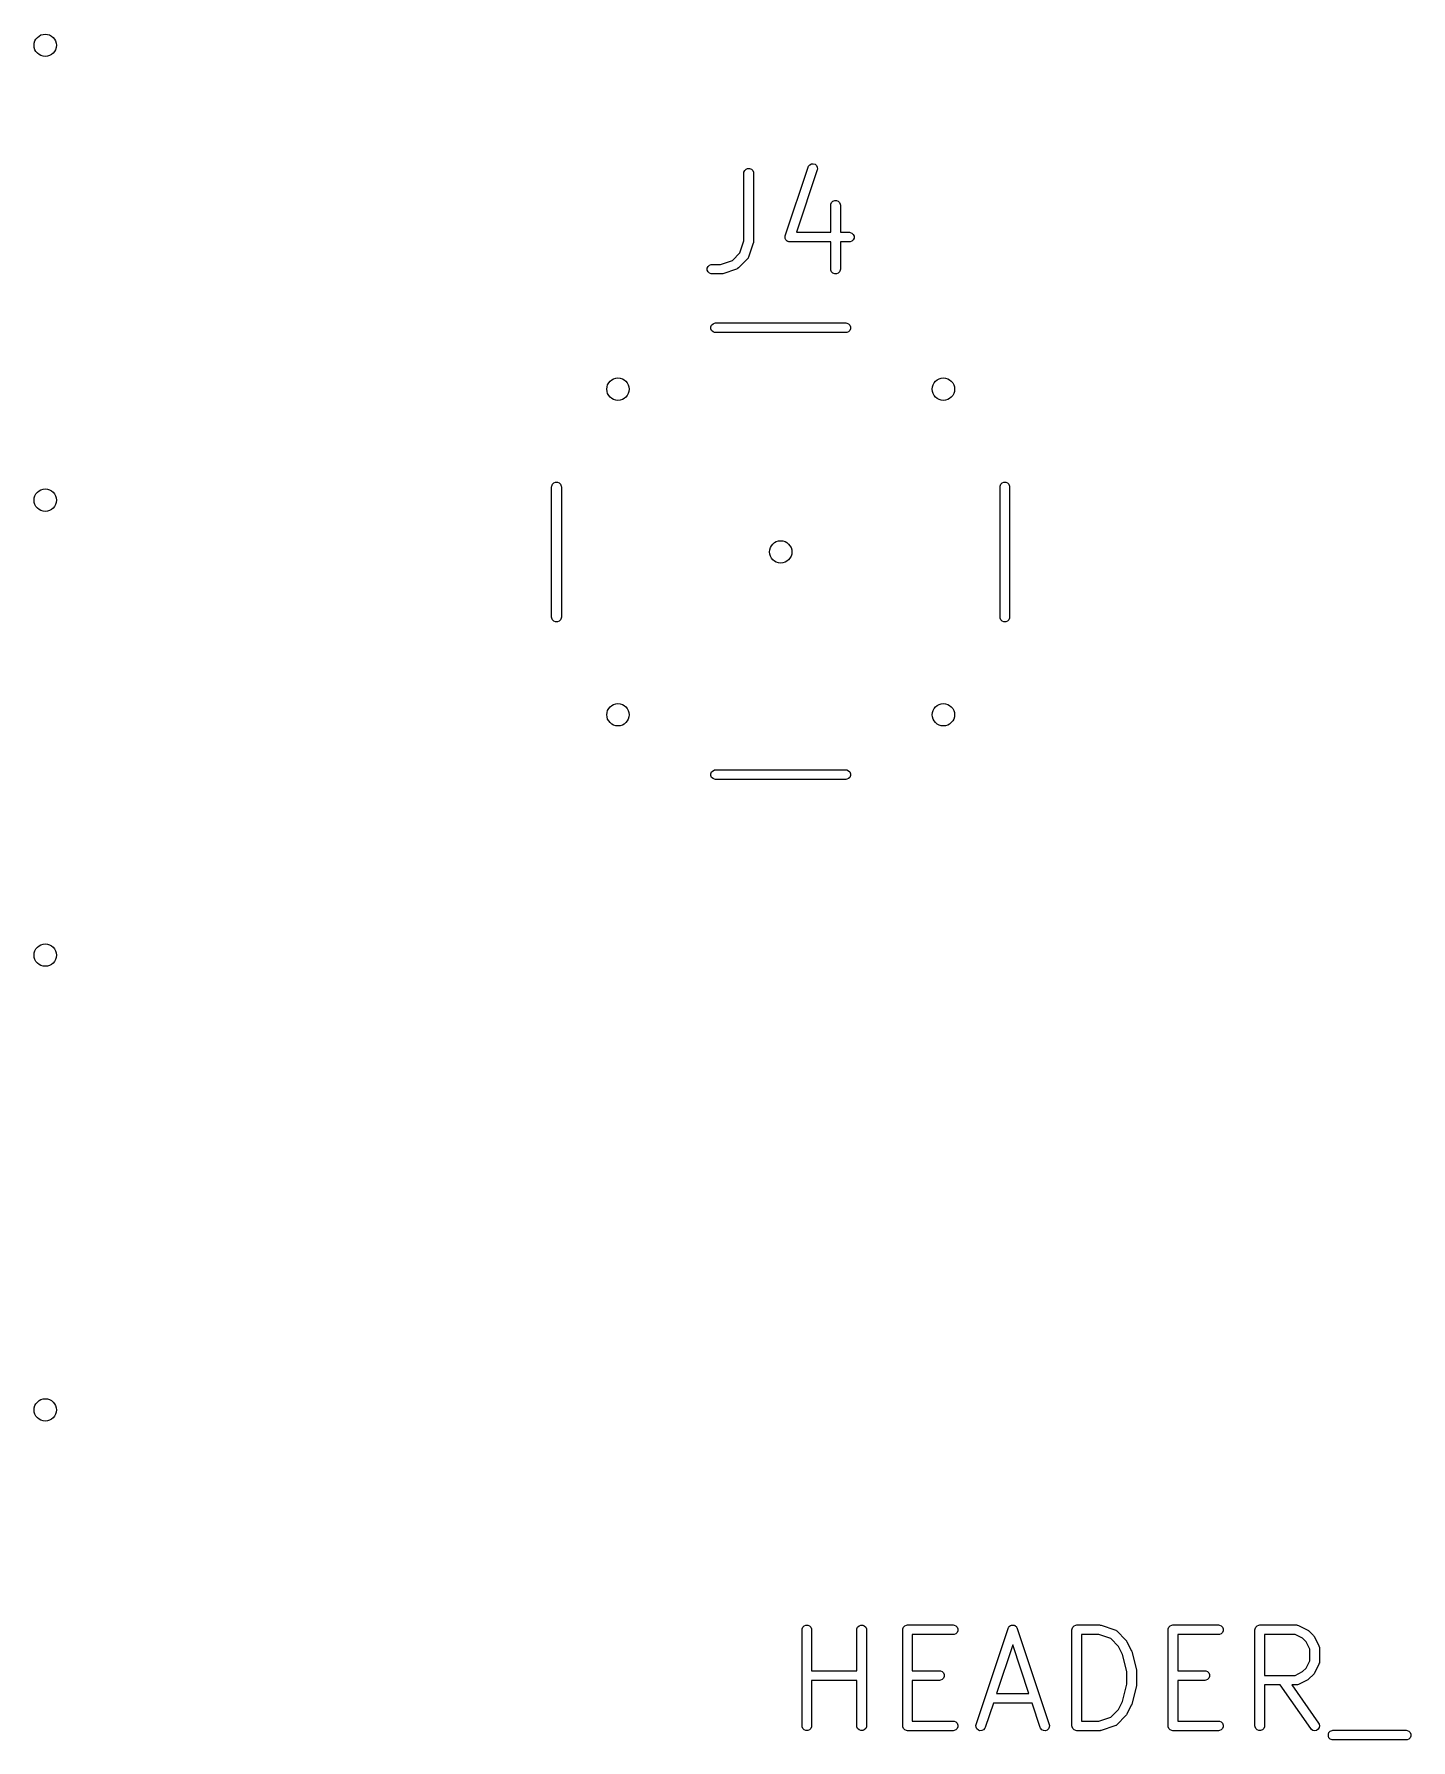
# Model space of a CAD drawing. Extents: x 4.93 to 6.61, y -4.97 to -3.92.
# Drawn here: x 4.925 to 5.772, y -4.971 to -3.922 of the extents above; entities that cross this region are included whole.
import ezdxf

# ---------------------------------------------------------------- set-up
doc = ezdxf.new("R2010")
doc.units = 0
doc.header["$MEASUREMENT"] = 0
doc.layers.add('BLACK', color=7, linetype='CONTINUOUS')

msp = doc.modelspace()

# ---------------------------------------------------------------- linework, layer by layer
at = {"layer": 'BLACK', "linetype": 'CONTINUOUS'}
for p, q in [((5.4012, -4.0041), (5.4014, -4.0035)), ((5.4014, -4.0035), (5.4022, -4.0027)), ((5.4022, -4.0027), (5.4032, -4.0022)), ((5.4032, -4.0022), (5.4043, -4.0021)), ((5.4043, -4.0021), (5.4054, -4.0024)), ((5.4054, -4.0024), (5.4063, -4.0032)), ((5.4063, -4.0032), (5.4068, -4.0042)), ((5.3617, -4.0072), (5.3622, -4.0062)), ((5.3617, -4.0078), (5.3617, -4.0072)), ((5.3617, -4.0495), (5.3617, -4.0078)), ((5.3622, -4.0062), (5.363, -4.0054)), ((5.363, -4.0054), (5.364, -4.0049)), ((5.364, -4.0049), (5.3652, -4.0049)), ((5.3652, -4.0049), (5.3663, -4.0054)), ((5.3663, -4.0054), (5.3671, -4.0062)), ((5.3671, -4.0062), (5.3675, -4.0072)), ((5.3675, -4.0072), (5.3676, -4.0078)), ((5.3676, -4.0078), (5.3676, -4.05)), ((5.3871, -4.0463), (5.4012, -4.0041)), ((5.4068, -4.0059), (5.394, -4.0442)), ((5.4068, -4.0042), (5.4069, -4.0054)), ((5.4069, -4.0054), (5.4068, -4.0059)), ((5.4164, -4.025), (5.4175, -4.0246)), ((5.4175, -4.0246), (5.4186, -4.0246)), ((5.4186, -4.0246), (5.4197, -4.025)), ((5.4151, -4.0269), (5.4156, -4.0259)), ((5.4151, -4.0275), (5.4151, -4.0269)), ((5.4151, -4.0442), (5.4151, -4.0275)), ((5.4156, -4.0259), (5.4164, -4.025)), ((5.4197, -4.025), (5.4205, -4.0259)), ((5.4205, -4.0259), (5.4209, -4.0269)), ((5.4209, -4.0269), (5.421, -4.0275)), ((5.421, -4.0275), (5.421, -4.0442)), ((5.394, -4.0442), (5.4151, -4.0442)), ((5.421, -4.0442), (5.4265, -4.0442)), ((5.4265, -4.0442), (5.4271, -4.0443)), ((5.4271, -4.0443), (5.4281, -4.0447)), ((5.4281, -4.0447), (5.4289, -4.0455)), ((5.4289, -4.0455), (5.4294, -4.0466)), ((5.3592, -4.0568), (5.3617, -4.0495)), ((5.3674, -4.0509), (5.3646, -4.0594)), ((5.3675, -4.0506), (5.3674, -4.0509)), ((5.3676, -4.05), (5.3675, -4.0503)), ((5.3675, -4.0503), (5.3675, -4.0504)), ((5.3675, -4.0504), (5.3675, -4.0505)), ((5.3675, -4.0505), (5.3675, -4.0506)), ((5.3675, -4.0506), (5.3675, -4.0506)), ((5.387, -4.0466), (5.3871, -4.0465)), ((5.387, -4.0467), (5.387, -4.0466)), ((5.387, -4.0468), (5.387, -4.0467)), ((5.387, -4.0473), (5.387, -4.0468)), ((5.387, -4.0478), (5.387, -4.0473)), ((5.3871, -4.0479), (5.387, -4.0478)), ((5.3871, -4.0465), (5.3871, -4.0463)), ((5.3871, -4.048), (5.3871, -4.0479)), ((5.3873, -4.0484), (5.3871, -4.048)), ((5.3875, -4.0488), (5.3873, -4.0484)), ((5.3875, -4.0489), (5.3875, -4.0488)), ((5.3876, -4.049), (5.3875, -4.0489)), ((5.3879, -4.0493), (5.3876, -4.049)), ((5.3883, -4.0496), (5.3879, -4.0493)), ((5.3884, -4.0497), (5.3883, -4.0496)), ((5.3885, -4.0498), (5.3884, -4.0497)), ((5.3889, -4.0499), (5.3885, -4.0498)), ((5.3893, -4.0501), (5.3889, -4.0499)), ((5.3895, -4.0501), (5.3893, -4.0501)), ((5.3896, -4.0501), (5.3895, -4.0501)), ((5.3899, -4.0501), (5.3896, -4.0501)), ((5.3896, -4.0501), (5.3896, -4.0501)), ((5.4151, -4.0501), (5.3899, -4.0501)), ((5.4151, -4.0669), (5.4151, -4.0501)), ((5.4265, -4.0501), (5.421, -4.0501)), ((5.421, -4.0501), (5.421, -4.0669)), ((5.4271, -4.0501), (5.4265, -4.0501)), ((5.4281, -4.0496), (5.4271, -4.0501)), ((5.4289, -4.0488), (5.4281, -4.0496)), ((5.4294, -4.0478), (5.4289, -4.0488)), ((5.4294, -4.0466), (5.4294, -4.0478)), ((5.3392, -4.0663), (5.3397, -4.0652)), ((5.3392, -4.0674), (5.3392, -4.0663)), ((5.3397, -4.0652), (5.3405, -4.0644)), ((5.3405, -4.0644), (5.3415, -4.064)), ((5.3415, -4.064), (5.3421, -4.0639)), ((5.3421, -4.0639), (5.3473, -4.0639)), ((5.3473, -4.0639), (5.3546, -4.0615)), ((5.3546, -4.0615), (5.3592, -4.0568)), ((5.3576, -4.0666), (5.3571, -4.0669)), ((5.3577, -4.0666), (5.3576, -4.0666)), ((5.3578, -4.0665), (5.3577, -4.0666)), ((5.3583, -4.0661), (5.3578, -4.0665)), ((5.3639, -4.0605), (5.3583, -4.0661)), ((5.3643, -4.0601), (5.3639, -4.0605)), ((5.3644, -4.0599), (5.3643, -4.06)), ((5.3643, -4.06), (5.3643, -4.0601)), ((5.3646, -4.0594), (5.3644, -4.0599)), ((5.3397, -4.0685), (5.3392, -4.0674)), ((5.3405, -4.0693), (5.3397, -4.0685)), ((5.3415, -4.0698), (5.3405, -4.0693)), ((5.3421, -4.0698), (5.3415, -4.0698)), ((5.3477, -4.0698), (5.3421, -4.0698)), ((5.348, -4.0698), (5.3477, -4.0698)), ((5.3481, -4.0698), (5.348, -4.0698)), ((5.3482, -4.0698), (5.3481, -4.0698)), ((5.3483, -4.0698), (5.3482, -4.0698)), ((5.3484, -4.0697), (5.3483, -4.0698)), ((5.3487, -4.0697), (5.3484, -4.0697)), ((5.3571, -4.0669), (5.3487, -4.0697)), ((5.4151, -4.0674), (5.4151, -4.0669)), ((5.4156, -4.0685), (5.4151, -4.0674)), ((5.4164, -4.0693), (5.4156, -4.0685)), ((5.4175, -4.0698), (5.4164, -4.0693)), ((5.4186, -4.0698), (5.4175, -4.0698)), ((5.4197, -4.0693), (5.4186, -4.0698)), ((5.4205, -4.0685), (5.4197, -4.0693)), ((5.4209, -4.0674), (5.4205, -4.0685)), ((5.421, -4.0669), (5.4209, -4.0674)), ((5.3414, -4.1023), (5.3418, -4.1012)), ((5.3414, -4.1034), (5.3414, -4.1023)), ((5.3418, -4.1045), (5.3414, -4.1034)), ((5.3418, -4.1012), (5.3427, -4.1004)), ((5.3427, -4.1053), (5.3418, -4.1045)), ((5.3427, -4.1004), (5.3437, -4.1)), ((5.3437, -4.1057), (5.3427, -4.1053)), ((5.3437, -4.1), (5.3443, -4.0999)), ((5.3443, -4.1058), (5.3437, -4.1057)), ((5.3443, -4.0999), (5.4243, -4.0999)), ((5.4243, -4.1058), (5.3443, -4.1058)), ((5.4243, -4.0999), (5.4249, -4.1)), ((5.4249, -4.1057), (5.4243, -4.1058)), ((5.4249, -4.1), (5.4259, -4.1004)), ((5.4259, -4.1053), (5.4249, -4.1057)), ((5.4259, -4.1004), (5.4268, -4.1012)), ((5.4268, -4.1045), (5.4259, -4.1053)), ((5.4268, -4.1012), (5.4272, -4.1023)), ((5.4272, -4.1034), (5.4268, -4.1045)), ((5.4272, -4.1023), (5.4272, -4.1034)), ((5.2435, -4.2006), (5.2436, -4.2001)), ((5.2435, -4.2806), (5.2435, -4.2006)), ((5.2436, -4.2001), (5.244, -4.199)), ((5.244, -4.199), (5.2449, -4.1982)), ((5.2449, -4.1982), (5.2459, -4.1977)), ((5.2459, -4.1977), (5.2471, -4.1977)), ((5.2471, -4.1977), (5.2481, -4.1982)), ((5.2481, -4.1982), (5.249, -4.199)), ((5.249, -4.199), (5.2494, -4.2001)), ((5.2494, -4.2001), (5.2495, -4.2006)), ((5.2495, -4.2006), (5.2495, -4.2806)), ((5.5191, -4.2006), (5.5192, -4.2001)), ((5.5191, -4.2806), (5.5191, -4.2006)), ((5.5192, -4.2001), (5.5196, -4.199)), ((5.5196, -4.199), (5.5205, -4.1982)), ((5.5205, -4.1982), (5.5215, -4.1977)), ((5.5215, -4.1977), (5.5227, -4.1977)), ((5.5227, -4.1977), (5.5237, -4.1982)), ((5.5237, -4.1982), (5.5245, -4.199)), ((5.5245, -4.199), (5.525, -4.2001)), ((5.525, -4.2001), (5.525, -4.2006)), ((5.525, -4.2006), (5.525, -4.2806)), ((5.2436, -4.2812), (5.2435, -4.2806)), ((5.244, -4.2823), (5.2436, -4.2812)), ((5.2449, -4.2831), (5.244, -4.2823)), ((5.2459, -4.2835), (5.2449, -4.2831)), ((5.2471, -4.2835), (5.2459, -4.2835)), ((5.2481, -4.2831), (5.2471, -4.2835)), ((5.249, -4.2823), (5.2481, -4.2831)), ((5.2494, -4.2812), (5.249, -4.2823)), ((5.2495, -4.2806), (5.2494, -4.2812)), ((5.5192, -4.2812), (5.5191, -4.2806)), ((5.5196, -4.2823), (5.5192, -4.2812)), ((5.5205, -4.2831), (5.5196, -4.2823)), ((5.5215, -4.2835), (5.5205, -4.2831)), ((5.5227, -4.2835), (5.5215, -4.2835)), ((5.5237, -4.2831), (5.5227, -4.2835)), ((5.5245, -4.2823), (5.5237, -4.2831)), ((5.525, -4.2812), (5.5245, -4.2823)), ((5.525, -4.2806), (5.525, -4.2812)), ((5.3414, -4.3769), (5.3418, -4.3758)), ((5.3414, -4.378), (5.3414, -4.3769)), ((5.3418, -4.3791), (5.3414, -4.378)), ((5.3418, -4.3758), (5.3427, -4.375)), ((5.3427, -4.3799), (5.3418, -4.3791)), ((5.3427, -4.375), (5.3437, -4.3745)), ((5.3437, -4.3803), (5.3427, -4.3799)), ((5.3437, -4.3745), (5.3443, -4.3745)), ((5.3443, -4.3804), (5.3437, -4.3803)), ((5.3443, -4.3745), (5.4243, -4.3745)), ((5.4243, -4.3804), (5.3443, -4.3804)), ((5.4243, -4.3745), (5.4249, -4.3745)), ((5.4249, -4.3803), (5.4243, -4.3804)), ((5.4249, -4.3745), (5.4259, -4.375)), ((5.4259, -4.3799), (5.4249, -4.3803)), ((5.4259, -4.375), (5.4268, -4.3758)), ((5.4268, -4.3791), (5.4259, -4.3799)), ((5.4268, -4.3758), (5.4272, -4.3769)), ((5.4272, -4.378), (5.4268, -4.3791)), ((5.4272, -4.3769), (5.4272, -4.378)), ((5.3974, -4.9029), (5.3975, -4.9023)), ((5.3974, -4.9619), (5.3974, -4.9029)), ((5.3975, -4.9023), (5.3979, -4.9013)), ((5.3979, -4.9013), (5.3987, -4.9004)), ((5.3987, -4.9004), (5.3998, -4.9)), ((5.3998, -4.9), (5.4009, -4.9)), ((5.4009, -4.9), (5.402, -4.9004)), ((5.402, -4.9004), (5.4028, -4.9013)), ((5.4028, -4.9013), (5.4032, -4.9023)), ((5.4032, -4.9023), (5.4033, -4.9029)), ((5.4033, -4.9029), (5.4033, -4.9281)), ((5.4311, -4.9029), (5.4312, -4.9023)), ((5.4311, -4.9281), (5.4311, -4.9029)), ((5.4312, -4.9023), (5.4316, -4.9013)), ((5.4316, -4.9013), (5.4325, -4.9004)), ((5.4325, -4.9004), (5.4335, -4.9)), ((5.4335, -4.9), (5.4347, -4.9)), ((5.4347, -4.9), (5.4357, -4.9004)), ((5.4357, -4.9004), (5.4366, -4.9013)), ((5.4366, -4.9013), (5.437, -4.9023)), ((5.437, -4.9023), (5.4371, -4.9029)), ((5.4371, -4.9029), (5.4371, -4.9619)), ((5.4593, -4.9023), (5.4598, -4.9013)), ((5.4593, -4.9029), (5.4593, -4.9023)), ((5.4593, -4.9619), (5.4593, -4.9029)), ((5.4598, -4.9013), (5.4606, -4.9004)), ((5.4606, -4.9004), (5.4616, -4.9)), ((5.4616, -4.9), (5.4622, -4.8999)), ((5.4622, -4.8999), (5.4903, -4.8999)), ((5.4903, -4.8999), (5.4909, -4.9)), ((5.4909, -4.9), (5.492, -4.9004)), ((5.492, -4.9004), (5.4928, -4.9013)), ((5.4928, -4.9045), (5.492, -4.9053)), ((5.4928, -4.9013), (5.4932, -4.9023)), ((5.4932, -4.9035), (5.4928, -4.9045)), ((5.4932, -4.9023), (5.4932, -4.9035)), ((5.5044, -4.961), (5.5241, -4.902)), ((5.5241, -4.902), (5.5243, -4.9014)), ((5.5243, -4.9014), (5.5245, -4.9013)), ((5.5245, -4.9013), (5.5246, -4.9011)), ((5.5246, -4.9011), (5.5248, -4.9008)), ((5.5248, -4.9008), (5.5251, -4.9006)), ((5.5251, -4.9006), (5.5253, -4.9005)), ((5.5253, -4.9005), (5.5254, -4.9003)), ((5.5254, -4.9003), (5.5258, -4.9002)), ((5.5258, -4.9002), (5.5261, -4.9)), ((5.5261, -4.9), (5.5263, -4.9)), ((5.5263, -4.9), (5.5265, -4.9)), ((5.5265, -4.9), (5.5269, -4.9)), ((5.5269, -4.9), (5.5273, -4.9)), ((5.5273, -4.9), (5.5275, -4.9)), ((5.5275, -4.9), (5.5277, -4.9)), ((5.5277, -4.9), (5.528, -4.9002)), ((5.528, -4.9002), (5.5284, -4.9003)), ((5.5284, -4.9003), (5.5285, -4.9005)), ((5.5285, -4.9005), (5.5287, -4.9006)), ((5.5287, -4.9006), (5.529, -4.9008)), ((5.529, -4.9008), (5.5292, -4.9011)), ((5.5292, -4.9011), (5.5293, -4.9013)), ((5.5293, -4.9013), (5.5295, -4.9014)), ((5.5295, -4.9014), (5.5297, -4.902)), ((5.5297, -4.902), (5.5494, -4.961)), ((5.5633, -4.9029), (5.5634, -4.9023)), ((5.5633, -4.9619), (5.5633, -4.9029)), ((5.5634, -4.9023), (5.5638, -4.9013)), ((5.5638, -4.9013), (5.5646, -4.9004)), ((5.5646, -4.9004), (5.5657, -4.9)), ((5.5657, -4.9), (5.5663, -4.8999)), ((5.5663, -4.8999), (5.5803, -4.8999)), ((5.5803, -4.8999), (5.5806, -4.9)), ((5.5806, -4.9), (5.5807, -4.9)), ((5.5807, -4.9), (5.5808, -4.9)), ((5.5808, -4.9), (5.5809, -4.9)), ((5.5809, -4.9), (5.581, -4.9)), ((5.581, -4.9), (5.5813, -4.9001)), ((5.5813, -4.9001), (5.5897, -4.9029)), ((5.5897, -4.9029), (5.5902, -4.9031)), ((5.5902, -4.9031), (5.5903, -4.9032)), ((5.5903, -4.9032), (5.5904, -4.9033)), ((5.5904, -4.9033), (5.5909, -4.9036)), ((5.5909, -4.9036), (5.5965, -4.9092)), ((5.6224, -4.9023), (5.6229, -4.9013)), ((5.6224, -4.9029), (5.6224, -4.9023)), ((5.6224, -4.9619), (5.6224, -4.9029)), ((5.6229, -4.9013), (5.6237, -4.9004)), ((5.6237, -4.9004), (5.6247, -4.9)), ((5.6247, -4.9), (5.6253, -4.8999)), ((5.6253, -4.8999), (5.6534, -4.8999)), ((5.6534, -4.8999), (5.654, -4.9)), ((5.654, -4.9), (5.6551, -4.9004)), ((5.6551, -4.9004), (5.6559, -4.9013)), ((5.6559, -4.9045), (5.6551, -4.9053)), ((5.6559, -4.9013), (5.6563, -4.9023)), ((5.6563, -4.9035), (5.6559, -4.9045)), ((5.6563, -4.9023), (5.6563, -4.9035)), ((5.6758, -4.9029), (5.6759, -4.9023)), ((5.6758, -4.9619), (5.6758, -4.9029)), ((5.6759, -4.9023), (5.6763, -4.9013)), ((5.6763, -4.9013), (5.6771, -4.9004)), ((5.6771, -4.9004), (5.6782, -4.9)), ((5.6782, -4.9), (5.6788, -4.8999)), ((5.6788, -4.8999), (5.7013, -4.8999)), ((5.7013, -4.8999), (5.7018, -4.9)), ((5.7018, -4.9), (5.7019, -4.9)), ((5.7019, -4.9), (5.702, -4.9)), ((5.702, -4.9), (5.7026, -4.9003)), ((5.7026, -4.9003), (5.7082, -4.9031)), ((5.7082, -4.9031), (5.7084, -4.9032)), ((5.7084, -4.9032), (5.7085, -4.9033)), ((5.7085, -4.9033), (5.7086, -4.9033)), ((5.7086, -4.9033), (5.7087, -4.9034)), ((5.7087, -4.9034), (5.7087, -4.9034)), ((5.7087, -4.9034), (5.709, -4.9036)), ((5.709, -4.9036), (5.7118, -4.9064)), ((5.4903, -4.9058), (5.4652, -4.9058)), ((5.4652, -4.9058), (5.4652, -4.9281)), ((5.4909, -4.9058), (5.4903, -4.9058)), ((5.492, -4.9053), (5.4909, -4.9058)), ((5.5269, -4.9122), (5.5169, -4.9421)), ((5.5369, -4.9421), (5.5269, -4.9122)), ((5.5799, -4.9058), (5.5692, -4.9058)), ((5.5692, -4.9058), (5.5692, -4.959)), ((5.5872, -4.9083), (5.5799, -4.9058)), ((5.592, -4.9131), (5.5872, -4.9083)), ((5.5944, -4.918), (5.592, -4.9131)), ((5.5965, -4.9092), (5.5967, -4.9095)), ((5.5967, -4.9095), (5.5967, -4.9095)), ((5.5967, -4.9095), (5.5968, -4.9096)), ((5.5968, -4.9096), (5.5968, -4.9097)), ((5.5968, -4.9097), (5.5969, -4.9098)), ((5.5969, -4.9098), (5.597, -4.91)), ((5.597, -4.91), (5.5998, -4.9156)), ((5.5998, -4.9156), (5.5999, -4.9157)), ((5.6534, -4.9058), (5.6283, -4.9058)), ((5.6283, -4.9058), (5.6283, -4.9281)), ((5.654, -4.9058), (5.6534, -4.9058)), ((5.6551, -4.9053), (5.654, -4.9058)), ((5.7006, -4.9058), (5.6817, -4.9058)), ((5.6817, -4.9058), (5.6817, -4.9309)), ((5.7051, -4.9081), (5.7006, -4.9058)), ((5.7073, -4.9103), (5.7051, -4.9081)), ((5.7095, -4.9148), (5.7073, -4.9103)), ((5.7095, -4.9219), (5.7095, -4.9148)), ((5.7118, -4.9064), (5.712, -4.9067)), ((5.712, -4.9067), (5.712, -4.9067)), ((5.712, -4.9067), (5.7121, -4.9068)), ((5.7121, -4.9068), (5.7121, -4.9069)), ((5.7121, -4.9069), (5.7122, -4.907)), ((5.7122, -4.907), (5.7123, -4.9072)), ((5.7123, -4.9072), (5.7151, -4.9128)), ((5.7151, -4.9128), (5.7153, -4.9134)), ((5.7153, -4.9134), (5.7154, -4.9135)), ((5.7154, -4.9135), (5.7154, -4.9136)), ((5.7154, -4.9136), (5.7155, -4.9141)), ((5.7155, -4.9141), (5.7155, -4.9226)), ((5.5971, -4.9286), (5.5944, -4.918)), ((5.5999, -4.9157), (5.5999, -4.9157)), ((5.5999, -4.9157), (5.6, -4.9159)), ((5.6, -4.9159), (5.6001, -4.9162)), ((5.6001, -4.9162), (5.6001, -4.9162)), ((5.6001, -4.9162), (5.6001, -4.9162)), ((5.6001, -4.9162), (5.6029, -4.9275)), ((5.7073, -4.9265), (5.7095, -4.9219)), ((5.7151, -4.9239), (5.7123, -4.9295)), ((5.7153, -4.9234), (5.7151, -4.9239)), ((5.7154, -4.9233), (5.7153, -4.9234)), ((5.7155, -4.9226), (5.7154, -4.9232)), ((5.7154, -4.9232), (5.7154, -4.9233)), ((5.4033, -4.9281), (5.4311, -4.9281)), ((5.4311, -4.934), (5.4033, -4.934)), ((5.4033, -4.934), (5.4033, -4.9619)), ((5.4311, -4.9619), (5.4311, -4.934)), ((5.4652, -4.9281), (5.4819, -4.9281)), ((5.4819, -4.934), (5.4652, -4.934)), ((5.4652, -4.934), (5.4652, -4.959)), ((5.4819, -4.9281), (5.4825, -4.9281)), ((5.4825, -4.9339), (5.4819, -4.934)), ((5.4825, -4.9281), (5.4835, -4.9286)), ((5.4835, -4.9335), (5.4825, -4.9339)), ((5.4835, -4.9286), (5.4844, -4.9294)), ((5.4844, -4.9327), (5.4835, -4.9335)), ((5.4844, -4.9294), (5.4848, -4.9304)), ((5.4848, -4.9316), (5.4844, -4.9327)), ((5.4848, -4.9304), (5.4848, -4.9316)), ((5.5944, -4.9469), (5.5971, -4.9363)), ((5.5971, -4.9363), (5.5971, -4.9286)), ((5.6029, -4.9275), (5.6029, -4.9276)), ((5.6029, -4.9276), (5.6029, -4.9276)), ((5.6029, -4.9276), (5.6029, -4.9278)), ((5.6029, -4.9278), (5.603, -4.9281)), ((5.603, -4.9281), (5.603, -4.9281)), ((5.603, -4.9281), (5.603, -4.9282)), ((5.603, -4.9282), (5.603, -4.9366)), ((5.6283, -4.9281), (5.645, -4.9281)), ((5.645, -4.934), (5.6283, -4.934)), ((5.6283, -4.934), (5.6283, -4.959)), ((5.645, -4.9281), (5.6456, -4.9281)), ((5.6456, -4.9339), (5.645, -4.934)), ((5.6456, -4.9281), (5.6467, -4.9286)), ((5.6467, -4.9335), (5.6456, -4.9339)), ((5.6467, -4.9286), (5.6475, -4.9294)), ((5.6475, -4.9327), (5.6467, -4.9335)), ((5.6475, -4.9294), (5.6479, -4.9304)), ((5.6479, -4.9316), (5.6475, -4.9327)), ((5.6479, -4.9304), (5.6479, -4.9316)), ((5.6817, -4.9309), (5.7006, -4.9309)), ((5.7006, -4.9309), (5.7051, -4.9286)), ((5.7026, -4.9365), (5.702, -4.9367)), ((5.7082, -4.9337), (5.7026, -4.9365)), ((5.7051, -4.9286), (5.7073, -4.9265)), ((5.7084, -4.9335), (5.7082, -4.9337)), ((5.7085, -4.9335), (5.7084, -4.9335)), ((5.7086, -4.9334), (5.7085, -4.9335)), ((5.7087, -4.9333), (5.7086, -4.9334)), ((5.709, -4.9331), (5.7087, -4.9333)), ((5.7087, -4.9333), (5.7087, -4.9333)), ((5.7118, -4.9303), (5.709, -4.9331)), ((5.712, -4.9301), (5.7118, -4.9303)), ((5.7121, -4.9299), (5.712, -4.93)), ((5.712, -4.93), (5.712, -4.9301)), ((5.7122, -4.9298), (5.7121, -4.9298)), ((5.7121, -4.9298), (5.7121, -4.9299)), ((5.7123, -4.9295), (5.7122, -4.9298)), ((5.5169, -4.9421), (5.5369, -4.9421)), ((5.592, -4.9518), (5.5944, -4.9469)), ((5.6029, -4.9374), (5.6001, -4.9486)), ((5.603, -4.9368), (5.6029, -4.937)), ((5.6029, -4.937), (5.6029, -4.9372)), ((5.6029, -4.9372), (5.6029, -4.9373)), ((5.6029, -4.9373), (5.6029, -4.9374)), ((5.603, -4.9366), (5.603, -4.9367)), ((5.603, -4.9367), (5.603, -4.9368)), ((5.6913, -4.9368), (5.6817, -4.9368)), ((5.6817, -4.9368), (5.6817, -4.9619)), ((5.7101, -4.9636), (5.6913, -4.9368)), ((5.7013, -4.9368), (5.6985, -4.9368)), ((5.6985, -4.9368), (5.7149, -4.9603)), ((5.7018, -4.9367), (5.7013, -4.9368)), ((5.7019, -4.9367), (5.7018, -4.9367)), ((5.702, -4.9367), (5.7019, -4.9367)), ((5.515, -4.948), (5.51, -4.9629)), ((5.5388, -4.948), (5.515, -4.948)), ((5.5438, -4.9629), (5.5388, -4.948)), ((5.5799, -4.959), (5.5872, -4.9566)), ((5.5872, -4.9566), (5.592, -4.9518)), ((5.5965, -4.9556), (5.5909, -4.9612)), ((5.5967, -4.9554), (5.5965, -4.9556)), ((5.5968, -4.9552), (5.5967, -4.9553)), ((5.5967, -4.9553), (5.5967, -4.9554)), ((5.5969, -4.9551), (5.5968, -4.9552)), ((5.5968, -4.9552), (5.5968, -4.9552)), ((5.597, -4.9548), (5.5969, -4.9551)), ((5.5998, -4.9492), (5.597, -4.9548)), ((5.5999, -4.9492), (5.5998, -4.9492)), ((5.6, -4.9489), (5.5999, -4.9492)), ((5.5999, -4.9492), (5.5999, -4.9492)), ((5.6001, -4.9487), (5.6, -4.9489)), ((5.6001, -4.9486), (5.6001, -4.9486)), ((5.6001, -4.9486), (5.6001, -4.9487)), ((5.3975, -4.9625), (5.3974, -4.9619)), ((5.3979, -4.9636), (5.3975, -4.9625)), ((5.3987, -4.9644), (5.3979, -4.9636)), ((5.3998, -4.9648), (5.3987, -4.9644)), ((5.4009, -4.9648), (5.3998, -4.9648)), ((5.402, -4.9644), (5.4009, -4.9648)), ((5.4028, -4.9636), (5.402, -4.9644)), ((5.4032, -4.9625), (5.4028, -4.9636)), ((5.4033, -4.9619), (5.4032, -4.9625)), ((5.4312, -4.9625), (5.4311, -4.9619)), ((5.4316, -4.9636), (5.4312, -4.9625)), ((5.4325, -4.9644), (5.4316, -4.9636)), ((5.4335, -4.9648), (5.4325, -4.9644)), ((5.4347, -4.9648), (5.4335, -4.9648)), ((5.4357, -4.9644), (5.4347, -4.9648)), ((5.4366, -4.9636), (5.4357, -4.9644)), ((5.437, -4.9625), (5.4366, -4.9636)), ((5.4371, -4.9619), (5.437, -4.9625)), ((5.4593, -4.9625), (5.4593, -4.9619)), ((5.4598, -4.9636), (5.4593, -4.9625)), ((5.4593, -4.9625), (5.4593, -4.9625)), ((5.4606, -4.9644), (5.4598, -4.9636)), ((5.4616, -4.9648), (5.4606, -4.9644)), ((5.4622, -4.9649), (5.4616, -4.9648)), ((5.4903, -4.9649), (5.4622, -4.9649)), ((5.4652, -4.959), (5.4903, -4.959)), ((5.4903, -4.959), (5.4909, -4.9591)), ((5.4909, -4.9648), (5.4903, -4.9649)), ((5.4909, -4.9591), (5.492, -4.9595)), ((5.492, -4.9644), (5.4909, -4.9648)), ((5.492, -4.9595), (5.4928, -4.9603)), ((5.4928, -4.9636), (5.492, -4.9644)), ((5.4928, -4.9603), (5.4932, -4.9614)), ((5.4932, -4.9625), (5.4928, -4.9636)), ((5.4932, -4.9614), (5.4932, -4.9625)), ((5.5043, -4.9616), (5.5044, -4.961)), ((5.5044, -4.9627), (5.5043, -4.9616)), ((5.5049, -4.9638), (5.5044, -4.9627)), ((5.5058, -4.9645), (5.5049, -4.9638)), ((5.5068, -4.9649), (5.5058, -4.9645)), ((5.508, -4.9648), (5.5068, -4.9649)), ((5.509, -4.9643), (5.508, -4.9648)), ((5.5098, -4.9634), (5.509, -4.9643)), ((5.51, -4.9629), (5.5098, -4.9634)), ((5.544, -4.9634), (5.5438, -4.9629)), ((5.5448, -4.9643), (5.544, -4.9634)), ((5.5458, -4.9648), (5.5448, -4.9643)), ((5.547, -4.9649), (5.5458, -4.9648)), ((5.548, -4.9645), (5.547, -4.9649)), ((5.5489, -4.9638), (5.548, -4.9645)), ((5.5494, -4.9627), (5.5489, -4.9638)), ((5.5494, -4.961), (5.5495, -4.9616)), ((5.5495, -4.9616), (5.5494, -4.9627)), ((5.5634, -4.9625), (5.5633, -4.9619)), ((5.5638, -4.9636), (5.5634, -4.9625)), ((5.5634, -4.9625), (5.5634, -4.9625)), ((5.5646, -4.9644), (5.5638, -4.9636)), ((5.5657, -4.9648), (5.5646, -4.9644)), ((5.5663, -4.9649), (5.5657, -4.9648)), ((5.5803, -4.9649), (5.5663, -4.9649)), ((5.5692, -4.959), (5.5799, -4.959)), ((5.5806, -4.9649), (5.5803, -4.9649)), ((5.5807, -4.9649), (5.5806, -4.9649)), ((5.5808, -4.9649), (5.5807, -4.9649)), ((5.5809, -4.9648), (5.5808, -4.9649)), ((5.581, -4.9648), (5.5809, -4.9648)), ((5.5813, -4.9648), (5.581, -4.9648)), ((5.5897, -4.9619), (5.5813, -4.9648)), ((5.5902, -4.9617), (5.5897, -4.9619)), ((5.5903, -4.9616), (5.5902, -4.9617)), ((5.5904, -4.9616), (5.5903, -4.9616)), ((5.5909, -4.9612), (5.5904, -4.9616)), ((5.6224, -4.9625), (5.6224, -4.9619)), ((5.6229, -4.9636), (5.6224, -4.9625)), ((5.6224, -4.9625), (5.6224, -4.9625)), ((5.6237, -4.9644), (5.6229, -4.9636)), ((5.6247, -4.9648), (5.6237, -4.9644)), ((5.6253, -4.9649), (5.6247, -4.9648)), ((5.6534, -4.9649), (5.6253, -4.9649)), ((5.6283, -4.959), (5.6534, -4.959)), ((5.6534, -4.959), (5.654, -4.9591)), ((5.654, -4.9648), (5.6534, -4.9649)), ((5.654, -4.9591), (5.6551, -4.9595)), ((5.6551, -4.9644), (5.654, -4.9648)), ((5.6551, -4.9595), (5.6559, -4.9603)), ((5.6559, -4.9636), (5.6551, -4.9644)), ((5.6559, -4.9603), (5.6563, -4.9614)), ((5.6563, -4.9625), (5.6559, -4.9636)), ((5.6563, -4.9614), (5.6563, -4.9625)), ((5.6759, -4.9625), (5.6758, -4.9619)), ((5.6763, -4.9636), (5.6759, -4.9625)), ((5.6771, -4.9644), (5.6763, -4.9636)), ((5.6782, -4.9648), (5.6771, -4.9644)), ((5.6793, -4.9648), (5.6782, -4.9648)), ((5.6804, -4.9644), (5.6793, -4.9648)), ((5.6812, -4.9636), (5.6804, -4.9644)), ((5.6817, -4.9625), (5.6812, -4.9636)), ((5.6817, -4.9619), (5.6817, -4.9625)), ((5.7105, -4.9641), (5.7101, -4.9636)), ((5.7114, -4.9647), (5.7105, -4.9641)), ((5.7126, -4.9649), (5.7114, -4.9647)), ((5.7137, -4.9647), (5.7126, -4.9649)), ((5.7146, -4.964), (5.7137, -4.9647)), ((5.7153, -4.963), (5.7146, -4.964)), ((5.7149, -4.9603), (5.7152, -4.9608)), ((5.7152, -4.9608), (5.7155, -4.9619)), ((5.7155, -4.9619), (5.7153, -4.963)), ((5.7209, -4.967), (5.7213, -4.9659)), ((5.7209, -4.9682), (5.7209, -4.967)), ((5.7213, -4.9659), (5.7221, -4.9651)), ((5.7221, -4.9651), (5.7232, -4.9647)), ((5.7232, -4.9647), (5.7237, -4.9646)), ((5.7237, -4.9646), (5.7687, -4.9646)), ((5.7687, -4.9646), (5.7693, -4.9647)), ((5.7693, -4.9647), (5.7704, -4.9651)), ((5.7704, -4.9651), (5.7712, -4.9659)), ((5.7712, -4.9659), (5.7716, -4.967)), ((5.7716, -4.967), (5.7716, -4.9682)), ((5.7213, -4.9692), (5.7209, -4.9682)), ((5.7221, -4.97), (5.7213, -4.9692)), ((5.7232, -4.9705), (5.7221, -4.97)), ((5.7237, -4.9705), (5.7232, -4.9705)), ((5.7687, -4.9705), (5.7237, -4.9705)), ((5.7693, -4.9705), (5.7687, -4.9705)), ((5.7704, -4.97), (5.7693, -4.9705)), ((5.7712, -4.9692), (5.7704, -4.97)), ((5.7716, -4.9682), (5.7712, -4.9692))]:
    msp.add_line(p, q, dxfattribs=at)
at = {"layer": 'BLACK'}
for centre in [(4.9323, -3.9293), (4.9323, -3.9293), (5.2843, -4.1406), (5.2843, -4.1406), (5.4843, -4.1406), (5.4843, -4.1406), (4.9323, -4.2088), (4.9323, -4.2088), (5.3843, -4.2406), (5.3843, -4.2406), (5.2843, -4.3406), (5.2843, -4.3406), (5.4843, -4.3406), (5.4843, -4.3406), (4.9323, -4.4883), (4.9323, -4.4883), (4.9323, -4.7678), (4.9323, -4.7678)]:
    msp.add_circle(centre, 0.00689, dxfattribs=at)

doc.saveas('drawing.dxf')
